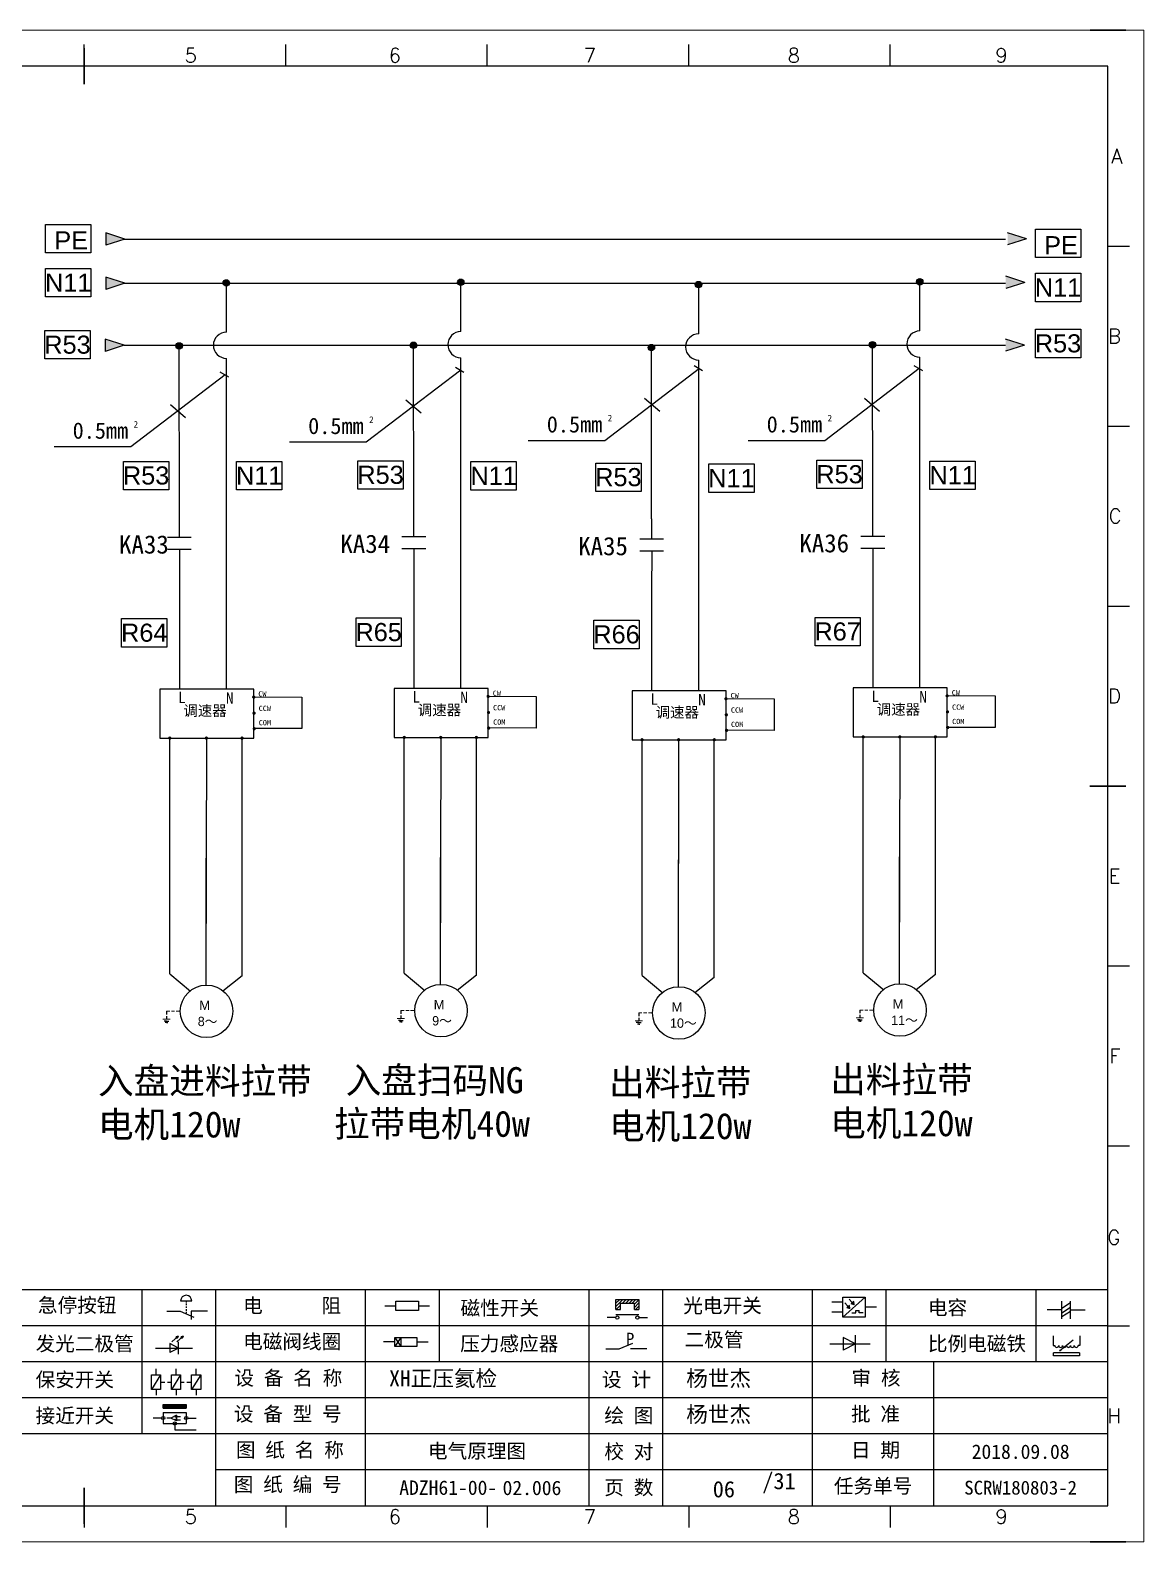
# Model space of a CAD drawing. Header units: millimetres. Extents: x 15130 to 37766, y 5931 to 11073.
# Drawn here: x 23111.1 to 23281.7, y 10083.5 to 10315 of the extents above; entities that cross this region are included whole.
import ezdxf
from ezdxf.enums import TextEntityAlignment as Align

# ---------------------------------------------------------------- set-up
doc = ezdxf.new("R2010")
doc.units = ezdxf.units.MM
doc.linetypes.add('DASHED', pattern=[0.75, 0.5, -0.25])
doc.layers.add('1', color=3, linetype='Continuous', lineweight=20)
doc.layers.add('元件', color=4, linetype='Continuous', lineweight=25)
doc.layers.add('AE_BOR', color=1, linetype='Continuous')
doc.layers.add('MISC', color=2, linetype='Continuous')
doc.styles.get("Standard").update_dxf_attribs({"font": ''})
doc.styles.add('WD', font='romans.shx', dxfattribs={"bigfont": 'gbcbig.shx'})
doc.styles.add('样式 0', font='')
doc.styles.add('样式 8', font='arial.ttf')
doc.styles.add('汉字', font='')
doc.styles.get('Standard').set_extended_font_data('SimSun')
doc.styles.get('样式 0').set_extended_font_data('KaiTi_GB2312')
doc.styles.get('汉字').set_extended_font_data('新宋体')

# ---------------------------------------------------------------- blocks, each defined once
blk = doc.blocks.new('磁性开关')
at = {"linetype": 'ByBlock'}
h = blk.add_hatch(dxfattribs=at)
h.set_pattern_fill('ANSI31', color=256, scale=0.1, style=0)
h.paths.add_polyline_path([(-1910.88, -776.69), (-1910.88, -775.29), (-1907.69, -775.29), (-1907.69, -776.69), (-1908.31, -776.69), (-1908.31, -775.79), (-1910.25, -775.79), (-1910.25, -776.69)])
for p, q in [((-1910.88, -776.69), (-1910.88, -775.29)), ((-1910.88, -775.29), (-1907.69, -775.29)), ((-1910.88, -776.69), (-1910.25, -776.69)), ((-1910.25, -776.69), (-1910.25, -775.79)), ((-1910.25, -775.79), (-1908.31, -775.79)), ((-1908.31, -776.69), (-1908.31, -775.79)), ((-1908.31, -776.69), (-1907.69, -776.69)), ((-1907.69, -775.29), (-1907.69, -776.69)), ((-1910.91, -777.81), (-1912.09, -777.81)), ((-1910.88, -777.39), (-1907.69, -777.39)), ((-1907.66, -777.81), (-1906.48, -777.81))]:
    blk.add_line(p, q, dxfattribs=at)
for centre in [(-1910.68, -777.81), (-1907.88, -777.81)]:
    blk.add_circle(centre, 0.225, dxfattribs=at)
blk = doc.blocks.new('光电开关')
at = {"linetype": 'ByBlock'}
h = blk.add_hatch(dxfattribs=at)
h.set_pattern_fill('ANSI31', color=256, scale=0.01, style=0)
h.set_pattern_definition([(45, (0.172267, 0), (-0.0224506403, 0.0224506403), [])])
h.paths.add_polyline_path([(-1882.44, -776.34), (-1882.5, -775.91), (-1882.68, -776.07)])
h.paths.add_polyline_path([(-1882.86, -776.23), (-1882.44, -776.34), (-1882.68, -776.07)])
h.paths.add_polyline_path([(-1883.05, -776.88), (-1883.11, -776.45), (-1883.29, -776.61)])
h.paths.add_polyline_path([(-1883.47, -776.77), (-1883.05, -776.88), (-1883.29, -776.61)])
for p, q in [((-1884.01, -775.96), (-1885.56, -775.96)), ((-1880.91, -775.3), (-1884.01, -778.05)), ((-1883.75, -776.09), (-1883.05, -776.88)), ((-1883.11, -776.45), (-1883.47, -776.77)), ((-1883.05, -776.88), (-1883.47, -776.77)), ((-1883.14, -775.55), (-1882.44, -776.34)), ((-1883.05, -776.88), (-1883.11, -776.45)), ((-1882.5, -775.91), (-1882.86, -776.23)), ((-1882.44, -776.34), (-1882.86, -776.23)), ((-1882.44, -776.34), (-1882.5, -775.91)), ((-1879.37, -776.67), (-1880.91, -776.67)), ((-1884.01, -777.39), (-1885.56, -777.39)), ((-1882.78, -777.47), (-1882.23, -777.47)), ((-1882.23, -777.47), (-1882.23, -777.14)), ((-1882.23, -777.14), (-1881.78, -777.14)), ((-1881.78, -777.47), (-1881.78, -777.14)), ((-1881.23, -777.47), (-1881.78, -777.47))]:
    blk.add_line(p, q, dxfattribs=at)
blk.add_lwpolyline([(-1884.01, -775.3), (-1880.91, -775.3), (-1880.91, -778.05), (-1884.01, -778.05)], close=True, dxfattribs=at)
blk = doc.blocks.new('电磁阀线圈')
at = {"linetype": 'ByBlock'}
for p, q in [((-1854.61, -796.54), (-1856.17, -796.54)), ((-1854.61, -795.92), (-1853.75, -797.16)), ((-1853.75, -795.92), (-1854.61, -797.16)), ((-1853.75, -795.92), (-1853.75, -797.16)), ((-1851.53, -796.54), (-1849.97, -796.54))]:
    blk.add_line(p, q, dxfattribs=at)
blk.add_lwpolyline([(-1854.61, -795.92), (-1851.53, -795.92), (-1851.53, -797.16), (-1854.61, -797.16)], close=True, dxfattribs=at)
blk = doc.blocks.new('压力感应器')
at = {"linetype": 'ByBlock'}
for p, q in [((-1815.59, -777.73), (-1813.71, -776.93)), ((-1817.44, -777.73), (-1815.59, -777.73)), ((-1811.78, -777.73), (-1814.05, -777.73))]:
    blk.add_line(p, q, dxfattribs=at)
at = {"linetype": 'ByBlock', "insert": (-1814.65, -775.48), "char_height": 1.68, "width": 1.2242, "attachment_point": 1}
blk.add_mtext('{\\fNSimSun|b0|i0|c134|p49;P}', dxfattribs=at)
blk = doc.blocks.new('二极管')
at = {"linetype": 'ByBlock'}
for p, q in [((-1787.52, -776.77), (-1781.92, -776.77)), ((-1783.97, -776.77), (-1785.69, -775.9)), ((-1785.69, -775.9), (-1785.69, -777.65)), ((-1783.97, -776.77), (-1785.69, -777.65)), ((-1783.97, -777.99), (-1783.97, -775.56))]:
    blk.add_line(p, q, dxfattribs=at)
blk = doc.blocks.new('电容')
at = {"linetype": 'ByBlock'}
for p, q in [((-1756.08, -782.99), (-1756.08, -780.56)), ((-1754.86, -780.79), (-1756.08, -781.55)), ((-1754.86, -782.99), (-1754.86, -780.56)), ((-1756.08, -781.77), (-1758.13, -781.77)), ((-1754.86, -781.44), (-1756.08, -782.2)), ((-1754.86, -781.99), (-1756.08, -782.75)), ((-1754.86, -781.77), (-1752.81, -781.77))]:
    blk.add_line(p, q, dxfattribs=at)
blk = doc.blocks.new('发光二极管')
at = {"linetype": 'ByBlock'}
for p, q in [((-1755.78, -785.92), (-1754.89, -785.14)), ((-1754.89, -785.14), (-1755.2, -785.22)), ((-1755.2, -785.22), (-1755.01, -785.43)), ((-1755.08, -785.92), (-1754.18, -785.14)), ((-1754.89, -785.14), (-1755.01, -785.43)), ((-1754.18, -785.14), (-1754.49, -785.22)), ((-1754.49, -785.22), (-1754.31, -785.43)), ((-1754.18, -785.14), (-1754.31, -785.43)), ((-1758.01, -786.77), (-1752.89, -786.77)), ((-1754.84, -786.77), (-1756.04, -786.16)), ((-1756.04, -786.16), (-1756.04, -787.39)), ((-1754.84, -786.77), (-1756.04, -787.39)), ((-1754.84, -787.63), (-1754.84, -785.92))]:
    blk.add_line(p, q, dxfattribs=at)
blk = doc.blocks.new('比例电磁阀')
at = {"linetype": 'ByBlock'}
for p, q in [((-1757.26, -775.38), (-1757.26, -776.71)), ((-1757.26, -776.71), (-1757.05, -776.71)), ((-1754.5, -775.98), (-1756.35, -777.44)), ((-1753.58, -776.71), (-1753.8, -776.71)), ((-1753.58, -775.38), (-1753.58, -776.71)), ((-1753.6, -777.73), (-1757.25, -777.73)), ((-1757.25, -778.13), (-1757.25, -777.73)), ((-1753.6, -778.13), (-1757.25, -778.13)), ((-1756.35, -777.44), (-1756.25, -777.25)), ((-1756.35, -777.44), (-1756.15, -777.38)), ((-1756.15, -777.38), (-1756.25, -777.25)), ((-1753.6, -777.73), (-1753.6, -778.13))]:
    blk.add_line(p, q, dxfattribs=at)
for centre in [(-1756.78, -776.71), (-1756.24, -776.71), (-1755.7, -776.71), (-1755.15, -776.71), (-1754.61, -776.71), (-1754.07, -776.71)]:
    blk.add_arc(centre, 0.271, 180, 0, dxfattribs=at)
blk = doc.blocks.new('保安开关')
at = {"linetype": 'ByBlock'}
for p, q in [((-1757.33, -790.79), (-1758.6, -792.81)), ((-1757.96, -790.79), (-1757.96, -789.97)), ((-1754.54, -790.79), (-1755.81, -792.81)), ((-1755.17, -790.79), (-1755.17, -789.97)), ((-1751.75, -790.79), (-1753.02, -792.81)), ((-1752.39, -790.79), (-1752.39, -789.97)), ((-1757.96, -792.81), (-1757.96, -793.62)), ((-1757.33, -791.8), (-1756.72, -791.8)), ((-1756.35, -791.8), (-1755.89, -791.8)), ((-1755.17, -792.81), (-1755.17, -793.62)), ((-1754.52, -791.8), (-1754.06, -791.8)), ((-1753.69, -791.8), (-1753.08, -791.8)), ((-1752.39, -792.81), (-1752.39, -793.62))]:
    blk.add_line(p, q, dxfattribs=at)
for points in [[(-1758.6, -790.79), (-1757.33, -790.79), (-1757.33, -792.81), (-1758.6, -792.81)], [(-1755.81, -790.79), (-1754.54, -790.79), (-1754.54, -792.81), (-1755.81, -792.81)], [(-1753.02, -790.79), (-1751.75, -790.79), (-1751.75, -792.81), (-1753.02, -792.81)]]:
    blk.add_lwpolyline(points, close=True, dxfattribs=at)
blk = doc.blocks.new('接近开关')
at = {"linetype": 'ByBlock'}
h = blk.add_hatch(dxfattribs=at)
h.set_pattern_fill('ANSI31', color=256, scale=0.01, style=0)
h.set_pattern_definition([(45, (-89.131516, -30.795668), (-0.0224506403, 0.0224506403), [])])
h.paths.add_polyline_path([(-1516.96, -1123.35), (-1516.96, -1122.85), (-1513.76, -1122.85), (-1513.76, -1123.35)])
for p, q in [((-1516.96, -1123.35), (-1516.96, -1122.85)), ((-1516.96, -1122.85), (-1513.76, -1122.85)), ((-1516.96, -1123.35), (-1513.76, -1123.35)), ((-1513.76, -1122.85), (-1513.76, -1123.35)), ((-1517.18, -1124.71), (-1518.36, -1124.71)), ((-1516.96, -1123.95), (-1513.76, -1123.95)), ((-1516.96, -1123.95), (-1516.96, -1125.47)), ((-1516.96, -1125.47), (-1513.76, -1125.47)), ((-1515.91, -1124.71), (-1516.45, -1124.71)), ((-1515.11, -1124.31), (-1515.91, -1124.71)), ((-1515.11, -1125.11), (-1515.91, -1124.71)), ((-1515.33, -1124.53), (-1515.17, -1124.53)), ((-1515.33, -1124.88), (-1515.17, -1124.88)), ((-1515.25, -1124.45), (-1515.25, -1124.61)), ((-1515.11, -1124.31), (-1515.11, -1125.11)), ((-1515.11, -1124.48), (-1514.58, -1124.48)), ((-1515.11, -1124.94), (-1514.58, -1124.94)), ((-1513.76, -1123.95), (-1513.76, -1125.47)), ((-1513.54, -1124.71), (-1512.36, -1124.71)), ((-1515.36, -1125.69), (-1515.36, -1126.36)), ((-1515.36, -1126.36), (-1512.36, -1126.36))]:
    blk.add_line(p, q, dxfattribs=at)
for centre in [(-1516.96, -1124.71), (-1515.36, -1125.47), (-1513.76, -1124.71)]:
    blk.add_circle(centre, 0.225, dxfattribs=at)
blk = doc.blocks.new('电阻')
at = {"linetype": 'ByBlock'}
for p, q in [((-3.09, 0), (-1.57, 0)), ((1.57, 0), (3.09, 0))]:
    blk.add_line(p, q, dxfattribs=at)
blk.add_lwpolyline([(-1.57, 0.63), (1.57, 0.63), (1.57, -0.63), (-1.57, -0.63)], close=True, dxfattribs=at)
blk = doc.blocks.new('急停按钮')
at = {"linetype": 'ByBlock'}
for p, q in [((-1.86, 0), (0, 0)), ((0, 0), (1.88, -0.81)), ((0.06, 1.45), (1.61, 1.45)), ((0.83, 1.45), (0.83, 1.24)), ((0.83, 1.07), (0.83, 0.85)), ((0.83, 0.68), (0.83, 0.47)), ((0.83, 0.29), (0.83, 0.08)), ((3.81, 0), (1.54, 0)), ((1.54, 0), (1.54, -1.15)), ((0.83, -0.09), (0.83, -0.24))]:
    blk.add_line(p, q, dxfattribs=at)
blk.add_arc((0.83, 1.45), 0.774, 0, 180)
blk = doc.blocks.new('电控横A4')
for p, q in [((292, -5), (5, -5)), ((292, -205), (292, -5)), ((10.03, -205), (289.53, -205)), ((130.8, -205), (190.75, -205)), ((190.75, -205), (259.54, -205))]:
    blk.add_line(p, q)
at = {"linetype": 'ByBlock'}
for p, q in [((292, -175), (5, -175)), ((292, -180), (5, -180)), ((292, -185), (5, -185)), ((292, -190), (5, -190)), ((292, -195), (5, -195)), ((292, -200), (168.03, -200))]:
    blk.add_line(p, q, dxfattribs=at)
at = {"color": 0, "lineweight": -2}
for p, q in [((157.79, -175), (157.79, -195)), ((168.03, -175), (168.03, -204.92)), ((188.84, -175), (188.84, -185)), ((199.08, -175), (199.08, -185)), ((219.89, -175), (219.89, -185)), ((230.12, -175), (230.12, -185)), ((250.93, -175), (250.93, -185)), ((261.17, -175), (261.17, -185)), ((281.98, -175), (281.98, -185)), ((188.84, -185), (188.84, -204.92)), ((219.89, -185), (219.89, -205)), ((230.12, -185), (230.12, -205)), ((250.93, -185), (250.93, -205)), ((267.79, -185), (267.79, -205))]:
    blk.add_line(p, q, dxfattribs=at)
at = {"color": 0, "ltscale": 2}
for p, q in [((292, -205), (292, -183.55)), ((259.54, -205), (289.53, -205)), ((259.54, -205), (292, -205))]:
    blk.add_line(p, q, dxfattribs=at)
at = {"layer": 'AE_BOR', "color": 1, "lineweight": 15}
for p, q in [((0, 0), (297, 0)), ((297, 0), (297, -210)), ((297, -210), (0, -210))]:
    blk.add_line(p, q, dxfattribs=at)
at = {"layer": 'AE_BOR'}
for p, q in [((149.78, -5), (149.78, -2)), ((177.78, -5), (177.78, -2)), ((205.78, -5), (205.78, -2)), ((233.78, -5), (233.78, -2)), ((261.78, -5), (261.78, -2)), ((292, -30), (295, -30)), ((292, -55), (295, -55)), ((292, -80), (295, -80)), ((292, -130), (295, -130)), ((292, -155), (295, -155)), ((292, -180), (295, -180)), ((149.78, -205), (149.78, -208)), ((177.78, -205), (177.78, -208)), ((205.78, -205), (205.78, -208)), ((233.78, -205), (233.78, -208)), ((261.78, -205), (261.78, -208))]:
    blk.add_line(p, q, dxfattribs=at)
at = {"layer": 'AE_BOR', "lineweight": 30}
for p, q in [((294.53, 0), (289.53, 0)), ((294.53, -210), (289.53, -210))]:
    blk.add_line(p, q, dxfattribs=at)
at = {"layer": 'AE_BOR', "color": 2, "lineweight": 30}
for p, q in [((149.78, -7.5), (149.78, -2.5)), ((289.5, -105), (294.5, -105)), ((149.78, -202.5), (149.78, -207.5)), ((149.78, -205), (149.78, -207.5))]:
    blk.add_line(p, q, dxfattribs=at)
for name, p in [('急停按钮', (163.12, -177.98)), ('电阻', (194.66, -177.22))]:
    blk.add_blockref(name, p)
at = {"linetype": 'ByBlock'}
for name, p in [('磁性开关', (2134.53, 598.96)), ('光电开关', (2139.22, 599.27)), ('电容', (2041.69, 603.98)), ('发光二极管', (1917.72, 603.69)), ('电磁阀线圈', (2047.53, 614.3)), ('压力感应器', (2039.72, 594.52)), ('二极管', (2040.91, 594.27)), ('比例电磁阀', (2041.69, 593.98)), ('保安开关', (1917.72, 603.98)), ('接近开关', (1677.72, 931.9))]:
    blk.add_blockref(name, p, dxfattribs=at)
at = {"char_height": 2, "attachment_point": 1, "style": '汉字'}
for s, insert in [('{\\fKaiTi_GB2312|b0|i0|c134|p49;急停按钮}', (143.35, -176.12)), ('{\\fKaiTi_GB2312|b0|i0|c134|p49;电      阻}', (171.86, -176.19)), ('{\\fKaiTi_GB2312|b0|i0|c134|p49;磁性开关}', (202.07, -176.53)), ('{\\fKaiTi_GB2312|b0|i0|c134|p49;光电开关}', (233.02, -176.19)), ('{\\fKaiTi_GB2312|b0|i0|c134|p49;电容}', (267, -176.48)), ('{\\fKaiTi_GB2312|b0|i0|c134|p49;发光二极管}', (143.02, -181.48)), ('{\\fKaiTi_GB2312|b0|i0|c134|p49;电磁阀线圈}', (171.86, -181.19)), ('{\\fKaiTi_GB2312|b0|i0|c134|p49;压力感应器}', (202.02, -181.47)), ('{\\fKaiTi_GB2312|b0|i0|c134|p49;二极管}', (233.2, -180.91)), ('{\\fKaiTi_GB2312|b0|i0|c134|p49;比例电磁铁}', (267, -181.48)), ('{\\fKaiTi_GB2312|b0|i0|c134|p49;保安开关}', (143.02, -186.48)), ('{\\fKaiTi_GB2312|b0|i0|c134|p0;设 备 名 称}', (170.65, -186.24)), ('{\\fKaiTi_GB2312|b0|i0|c134|p0;设 计}', (221.72, -186.46)), ('{\\fKaiTi_GB2312|b0|i0|c134|p0;审 核}', (256.39, -186.25)), ('{\\fKaiTi_GB2312|b0|i0|c134|p0;设 备 型 号}', (170.58, -191.24)), ('{\\fKaiTi_GB2312|b0|i0|c134|p0;批 准}', (256.32, -191.25)), ('{\\fKaiTi_GB2312|b0|i0|c134|p49;接近开关}', (143.02, -191.48)), ('{\\fKaiTi_GB2312|b0|i0|c134|p0;绘 图}', (222.05, -191.46)), ('{\\fKaiTi_GB2312|b0|i0|c134|p0;图 纸 名 称}', (170.86, -196.24)), ('{\\fKaiTi_GB2312|b0|i0|c134|p0;校 对}', (222.05, -196.46)), ('{\\fKaiTi_GB2312|b0|i0|c134|p0;日 期}', (256.32, -196.25)), ('{\\fKaiTi_GB2312|b0|i0|c134|p0;图 纸 编 号}', (170.57, -201.03)), ('{\\fKaiTi_GB2312|b0|i0|c134|p0;页 数}', (222.05, -201.46)), ('{\\fKaiTi_GB2312|b0|i0|c134|p0;任务单号}', (253.94, -201.25))]:
    blk.add_mtext(s, dxfattribs=dict(at, insert=insert))
for s, insert, char_height, width, attachment_point in [('{\\fKaiTi_GB2312|b0|i0|c134|p49;XH正压氦检}', (192.15, -186.2), 2.2, 26.5767, 1), ('{\\fKaiTi_GB2312|b0|i0|c134|p49;杨世杰}', (233.43, -186.2), 2.2, 15.3175, 1), ('{\\fKaiTi_GB2312|b0|i0|c134|p49;杨世杰}', (233.43, -191.2), 2.2, 15.3175, 1), ('{\\fKaiTi_GB2312|b0|i0|c134|p49;2018.09.08}', (279.89, -197.5), 2, 24.2172, 5), ('{\\fKaiTi_GB2312|b0|i0|c134|p49;SCRW180803-2}', (279.89, -202.5), 1.92, 24.2172, 5)]:
    blk.add_mtext(s, dxfattribs=dict(insert=insert, char_height=char_height, width=width, attachment_point=attachment_point))
at = {"color": 0, "lineweight": -2, "insert": (200.36, -202.5), "char_height": 2, "width": 31.0482, "attachment_point": 5}
blk.add_mtext('{\\C256;ADZH61-00-}', dxfattribs=at)
at = {"color": 0, "linetype": 'ByBlock', "lineweight": -2, "insert": (242.64, -201.84), "char_height": 4.2689, "width": 20.8102, "attachment_point": 5}
blk.add_mtext('  {\\H0.53119x; /31}', dxfattribs=at)
at = {"layer": 'AE_BOR', "style": 'WD'}
for s, p in [('5', (164.59, -4.5)), ('6', (192.94, -4.5)), ('7', (220.04, -4.5)), ('8', (248.37, -4.5)), ('9', (277.23, -4.5)), ('5', (164.59, -207.5)), ('6', (192.94, -207.5)), ('7', (220.04, -207.5)), ('8', (248.37, -207.5)), ('9', (277.23, -207.5))]:
    blk.add_text(s, height=2, dxfattribs=at).set_placement(p, align=Align.CENTER)
for s, p in [('A', (294.03, -17.5)), ('B', (293.84, -42.5)), ('C', (293.93, -67.5)), ('D', (293.84, -92.5)), ('E', (293.74, -117.5)), ('F', (293.74, -142.5)), ('F', (293.74, -142.5)), ('G', (293.74, -167.72)), ('H', (293.84, -192.5))]:
    blk.add_text(s, height=2, dxfattribs=at).set_placement(p, align=Align.MIDDLE_RIGHT)
blk = doc.blocks.new('常开触点')
at = {"linetype": 'ByBlock'}
for p, q in [((-1853.82, -782.99), (-1853.82, -780.56)), ((-1852.6, -782.99), (-1852.6, -780.56)), ((-1853.82, -781.77), (-1855.88, -781.77)), ((-1852.6, -781.77), (-1850.55, -781.77))]:
    blk.add_line(p, q, dxfattribs=at)

msp = doc.modelspace()

# ---------------------------------------------------------------- hatches: boundary and pattern name
for points in [[(23122.726, 10275.313), (23122.726, 10277.183), (23125.644, 10276.248)], [(23141.675, 10276.288, 1), (23140.675, 10276.288, 1)], [(23177.582, 10276.388, 1), (23176.582, 10276.388, 1)], [(23214.015, 10276.033, 1), (23213.015, 10276.033, 1)], [(23247.891, 10276.48, 1), (23246.891, 10276.48, 1)], [(23260.566, 10277.309), (23263.484, 10276.374), (23260.566, 10275.439)], [(23122.609, 10265.808), (23122.609, 10267.679), (23125.528, 10266.743)], [(23134.444, 10266.644, 1), (23133.444, 10266.644, 1)], [(23170.351, 10266.743, 1), (23169.351, 10266.743, 1)], [(23206.784, 10266.388, 1), (23205.784, 10266.388, 1)], [(23240.661, 10266.835, 1), (23239.661, 10266.835, 1)], [(23260.541, 10267.696), (23263.459, 10266.761), (23260.541, 10265.826)]]:
    msp.add_hatch(color=256).paths.add_polyline_path(points)
at = {"layer": 'MISC'}
for color, points in [(256, [(23122.726, 10283.948), (23125.644, 10283.013), (23122.726, 10282.077)]), (2, [(23260.846, 10283.977), (23263.764, 10283.042), (23260.846, 10282.107)])]:
    msp.add_hatch(color=color, dxfattribs=at).paths.add_polyline_path(points)

# ---------------------------------------------------------------- linework, layer by layer
for p, q in [((23125.556, 10283.006), (23260.556, 10283.006)), ((23122.726, 10277.183), (23122.726, 10275.313)), ((23125.644, 10276.248), (23122.726, 10277.183)), ((23125.644, 10276.248), (23122.726, 10275.313)), ((23125.556, 10276.241), (23260.556, 10276.241)), ((23141.194, 10268.743), (23141.194, 10276.241)), ((23177.101, 10268.843), (23177.101, 10276.341)), ((23213.534, 10268.488), (23213.534, 10275.986)), ((23247.411, 10268.935), (23247.411, 10276.433)), ((23263.484, 10276.374), (23260.566, 10277.309)), ((23263.484, 10276.374), (23260.566, 10275.439)), ((23125.528, 10266.743), (23122.609, 10267.679)), ((23122.609, 10267.679), (23122.609, 10265.808)), ((23125.528, 10266.743), (23122.609, 10265.808)), ((23125.528, 10266.743), (23260.528, 10266.743)), ((23133.988, 10240.416), (23133.944, 10266.644)), ((23169.895, 10240.516), (23169.851, 10266.743)), ((23206.328, 10240.161), (23206.284, 10266.388)), ((23240.205, 10240.607), (23240.161, 10266.835)), ((23263.459, 10266.761), (23260.541, 10267.696)), ((23263.459, 10266.761), (23260.541, 10265.826)), ((23141.194, 10214.088), (23141.194, 10264.743)), ((23177.101, 10214.188), (23177.101, 10264.843)), ((23212.824, 10263.624), (23214.131, 10262.889)), ((23213.534, 10213.833), (23213.534, 10264.488)), ((23246.509, 10263.624), (23247.816, 10262.889)), ((23247.411, 10214.28), (23247.411, 10264.935)), ((23141.014, 10262.22), (23126.547, 10251.17)), ((23140.198, 10262.669), (23141.505, 10261.934)), ((23177.088, 10262.936), (23162.622, 10251.887)), ((23176.272, 10263.386), (23177.579, 10262.65)), ((23213.64, 10263.175), (23199.174, 10252.126)), ((23247.325, 10263.175), (23232.859, 10252.126)), ((23132.617, 10257.696), (23134.945, 10255.694)), ((23168.691, 10258.412), (23171.019, 10256.411)), ((23205.243, 10258.651), (23207.571, 10256.65)), ((23238.928, 10258.651), (23241.256, 10256.65)), ((23199.174, 10252.126), (23187.418, 10252.126)), ((23232.859, 10252.126), (23221.103, 10252.126)), ((23126.547, 10251.17), (23114.792, 10251.17)), ((23162.622, 10251.887), (23150.866, 10251.887)), ((23133.988, 10232.423), (23133.988, 10214.088)), ((23169.895, 10232.523), (23169.895, 10214.188)), ((23206.328, 10232.168), (23206.328, 10213.833)), ((23240.205, 10232.614), (23240.205, 10214.28)), ((23132.522, 10170.45), (23132.522, 10206.574)), ((23143.581, 10170.186), (23143.581, 10206.574)), ((23168.429, 10170.55), (23168.429, 10206.674)), ((23179.488, 10170.286), (23179.488, 10206.674)), ((23204.862, 10170.195), (23204.862, 10206.319)), ((23215.922, 10169.931), (23215.922, 10206.319)), ((23238.739, 10170.641), (23238.739, 10206.765)), ((23249.798, 10170.377), (23249.798, 10206.765)), ((23138.052, 10188.191), (23138.052, 10176.991)), ((23173.959, 10188.291), (23173.959, 10177.091)), ((23210.392, 10187.936), (23210.392, 10176.736)), ((23244.268, 10188.382), (23244.268, 10177.182)), ((23132.004, 10163.243), (23131.631, 10163.243)), ((23132.004, 10163.013), (23131.814, 10163.013)), ((23132.004, 10163.243), (23132.377, 10163.243)), ((23132.004, 10163.013), (23132.195, 10163.013)), ((23167.911, 10163.343), (23167.538, 10163.343)), ((23167.911, 10163.113), (23167.721, 10163.113)), ((23167.911, 10163.343), (23168.284, 10163.343)), ((23167.911, 10163.113), (23168.102, 10163.113)), ((23204.345, 10162.988), (23203.972, 10162.988)), ((23204.345, 10162.758), (23204.155, 10162.758)), ((23204.345, 10162.988), (23204.718, 10162.988)), ((23204.345, 10162.758), (23204.535, 10162.758)), ((23238.221, 10163.434), (23237.848, 10163.434)), ((23238.221, 10163.204), (23238.031, 10163.204)), ((23238.221, 10163.434), (23238.594, 10163.434)), ((23238.221, 10163.204), (23238.411, 10163.204))]:
    msp.add_line(p, q)
at = {"color": 0, "ltscale": 2}
for p, q in [((23138.126, 10206.449), (23138.052, 10168.752)), ((23174.033, 10206.549), (23173.959, 10168.851)), ((23210.466, 10206.194), (23210.392, 10168.497)), ((23244.343, 10206.64), (23244.268, 10168.943))]:
    msp.add_line(p, q, dxfattribs=at)
at = {"ltscale": 2}
for p, q in [((23132.522, 10170.45), (23135.683, 10167.824)), ((23143.581, 10170.186), (23140.626, 10167.821)), ((23141.368, 10168.753), (23141.368, 10168.753)), ((23168.429, 10170.55), (23171.59, 10167.924)), ((23179.488, 10170.286), (23176.533, 10167.921)), ((23177.275, 10168.853), (23177.275, 10168.853)), ((23204.862, 10170.195), (23208.024, 10167.569)), ((23215.922, 10169.931), (23212.967, 10167.566)), ((23238.739, 10170.641), (23241.9, 10168.015)), ((23249.798, 10170.377), (23246.843, 10168.013)), ((23247.585, 10168.944), (23247.585, 10168.944)), ((23213.709, 10168.498), (23213.709, 10168.498))]:
    msp.add_line(p, q, dxfattribs=at)
at = {"linetype": 'DASHED'}
for p, q in [((23132.004, 10164.73), (23132.004, 10163.532)), ((23167.911, 10164.83), (23167.911, 10163.632)), ((23204.345, 10164.475), (23204.345, 10163.277)), ((23238.221, 10164.921), (23238.221, 10163.723))]:
    msp.add_line(p, q, dxfattribs=at)
at = {"linetype": 'DASHED', "lineweight": 0}
for p, q in [((23132.004, 10164.73), (23134.132, 10164.73)), ((23167.911, 10164.83), (23170.039, 10164.83)), ((23204.345, 10164.475), (23206.472, 10164.475)), ((23238.221, 10164.921), (23240.349, 10164.921))]:
    msp.add_line(p, q, dxfattribs=at)
at = {"lineweight": 0}
for p, q in [((23132.004, 10163.532), (23131.444, 10163.532)), ((23132.013, 10163.527), (23132.573, 10163.527)), ((23167.911, 10163.632), (23167.351, 10163.632)), ((23167.92, 10163.627), (23168.48, 10163.627)), ((23204.345, 10163.277), (23203.785, 10163.277)), ((23204.353, 10163.272), (23204.913, 10163.272)), ((23238.221, 10163.723), (23237.661, 10163.723)), ((23238.23, 10163.718), (23238.79, 10163.718))]:
    msp.add_line(p, q, dxfattribs=at)
at = {"color": 1, "lineweight": -3}
for points in [[(23113.49, 10285.269), (23120.431, 10285.269), (23120.431, 10280.917), (23113.49, 10280.917)], [(23265.11, 10284.53), (23272.051, 10284.53), (23272.051, 10280.177), (23265.11, 10280.177)], [(23113.49, 10278.505), (23120.431, 10278.505), (23120.431, 10274.152), (23113.49, 10274.152)], [(23265.11, 10277.765), (23272.051, 10277.765), (23272.051, 10273.412), (23265.11, 10273.412)], [(23113.373, 10269), (23120.314, 10269), (23120.314, 10264.647), (23113.373, 10264.647)], [(23265.11, 10269.199), (23272.051, 10269.199), (23272.051, 10264.847), (23265.11, 10264.847)], [(23125.423, 10248.961), (23132.363, 10248.961), (23132.363, 10244.609), (23125.423, 10244.609)], [(23142.746, 10248.961), (23149.687, 10248.961), (23149.687, 10244.609), (23142.746, 10244.609)], [(23161.33, 10249.061), (23168.27, 10249.061), (23168.27, 10244.708), (23161.33, 10244.708)], [(23178.653, 10248.927), (23185.594, 10248.927), (23185.594, 10244.574), (23178.653, 10244.574)], [(23197.763, 10248.706), (23204.704, 10248.706), (23204.704, 10244.354), (23197.763, 10244.354)], [(23215.087, 10248.572), (23222.028, 10248.572), (23222.028, 10244.219), (23215.087, 10244.219)], [(23231.639, 10249.152), (23238.58, 10249.152), (23238.58, 10244.8), (23231.639, 10244.8)], [(23248.963, 10249.018), (23255.904, 10249.018), (23255.904, 10244.665), (23248.963, 10244.665)], [(23125.137, 10224.879), (23132.078, 10224.879), (23132.078, 10220.527), (23125.137, 10220.527)], [(23161.044, 10224.979), (23167.985, 10224.979), (23167.985, 10220.626), (23161.044, 10220.626)], [(23197.478, 10224.624), (23204.419, 10224.624), (23204.419, 10220.272), (23197.478, 10220.272)], [(23231.354, 10225.07), (23238.295, 10225.07), (23238.295, 10220.718), (23231.354, 10220.718)]]:
    msp.add_lwpolyline(points, close=True, dxfattribs=at)
at = {"color": 0, "lineweight": -2}
for points in [[(23130.988, 10214.088), (23130.988, 10206.574), (23145.4, 10206.574), (23145.4, 10214.088)], [(23166.895, 10214.188), (23166.895, 10206.674), (23181.307, 10206.674), (23181.307, 10214.188)], [(23203.328, 10213.833), (23203.328, 10206.319), (23217.741, 10206.319), (23217.741, 10213.833)], [(23237.205, 10214.28), (23237.205, 10206.765), (23251.617, 10206.765), (23251.617, 10214.28)]]:
    msp.add_lwpolyline(points, close=True, dxfattribs=at)
at = {"color": 7, "lineweight": -2, "const_width": 0.25}
for points in [[(23145.25, 10212.857, 1), (23145.5, 10212.857, 1)], [(23181.157, 10212.957, 1), (23181.407, 10212.957, 1)], [(23217.59, 10212.602, 1), (23217.84, 10212.602, 1)], [(23251.467, 10213.048, 1), (23251.717, 10213.048, 1)], [(23145.303, 10210.4, 1), (23145.553, 10210.4, 1)], [(23181.21, 10210.5, 1), (23181.46, 10210.5, 1)], [(23217.643, 10210.145, 1), (23217.893, 10210.145, 1)], [(23251.52, 10210.591, 1), (23251.77, 10210.591, 1)], [(23145.332, 10208.014, 1), (23145.582, 10208.014, 1)], [(23181.239, 10208.113, 1), (23181.489, 10208.113, 1)], [(23217.673, 10207.759, 1), (23217.923, 10207.759, 1)], [(23251.549, 10208.205, 1), (23251.799, 10208.205, 1)], [(23132.397, 10206.574, 1), (23132.647, 10206.574, 1)], [(23138.001, 10206.574, 1), (23138.251, 10206.574, 1)], [(23143.456, 10206.574, 1), (23143.706, 10206.574, 1)], [(23168.304, 10206.674, 1), (23168.554, 10206.674, 1)], [(23173.908, 10206.674, 1), (23174.158, 10206.674, 1)], [(23179.363, 10206.674, 1), (23179.613, 10206.674, 1)], [(23204.737, 10206.319, 1), (23204.987, 10206.319, 1)], [(23210.341, 10206.319, 1), (23210.591, 10206.319, 1)], [(23215.797, 10206.319, 1), (23216.047, 10206.319, 1)], [(23238.614, 10206.765, 1), (23238.864, 10206.765, 1)], [(23244.218, 10206.765, 1), (23244.468, 10206.765, 1)], [(23249.673, 10206.765, 1), (23249.923, 10206.765, 1)]]:
    msp.add_lwpolyline(points, format="xyb", close=True, dxfattribs=at)
at = {"color": 7, "lineweight": -2}
for points in [[(23152.754, 10212.865), (23152.754, 10208.021), (23145.525, 10208.023)], [(23188.661, 10212.965), (23188.661, 10208.12), (23181.432, 10208.123)], [(23225.094, 10212.61), (23225.094, 10207.765), (23217.866, 10207.768)], [(23258.971, 10213.057), (23258.971, 10208.212), (23251.742, 10208.215)]]:
    msp.add_lwpolyline(points, dxfattribs=at)
for centre, radius in [((23141.175, 10276.288), 0.5), ((23177.082, 10276.388), 0.5), ((23213.515, 10276.033), 0.5), ((23247.391, 10276.48), 0.5), ((23133.944, 10266.644), 0.5), ((23169.851, 10266.743), 0.5), ((23206.284, 10266.388), 0.5), ((23240.161, 10266.835), 0.5), ((23138.155, 10164.73), 4.023), ((23174.062, 10164.83), 4.023), ((23244.371, 10164.921), 4.023), ((23210.495, 10164.475), 4.023)]:
    msp.add_circle(centre, radius)
for centre in [(23141.194, 10266.743), (23177.101, 10266.843), (23213.534, 10266.488), (23247.411, 10266.935)]:
    msp.add_arc(centre, 2, 90, 270)
at = {"layer": '1', "color": 7, "linetype": 'Continuous', "lineweight": 13}
for p, q in [((23145.25, 10212.857), (23152.754, 10212.865)), ((23181.157, 10212.957), (23188.661, 10212.965)), ((23217.59, 10212.602), (23225.094, 10212.61)), ((23251.467, 10213.048), (23258.971, 10213.057))]:
    msp.add_line(p, q, dxfattribs=at)
at = {"layer": 'MISC'}
for p, q in [((23125.644, 10283.013), (23122.726, 10283.948)), ((23122.726, 10283.948), (23122.726, 10282.077)), ((23125.644, 10283.013), (23122.726, 10282.077))]:
    msp.add_line(p, q, dxfattribs=at)
at = {"layer": 'MISC', "color": 2}
for q in [(23260.846, 10283.977), (23260.846, 10282.107)]:
    msp.add_line((23263.764, 10283.042), q, dxfattribs=at)

# ---------------------------------------------------------------- block references
at = {"xscale": 1.1025, "yscale": 1.1025, "zscale": 1.1025}
msp.add_blockref('电控横A4', (22954.273, 10315.001), dxfattribs=at)
at = {"linetype": 'ByBlock', "xscale": 1.5, "yscale": 1.5, "zscale": 1.5, "rotation": 270}
for p in [(24306.649, 7456.602), (24342.556, 7456.702), (24412.866, 7456.793), (24378.99, 7456.347)]:
    msp.add_blockref('常开触点', p, dxfattribs=at)

# ---------------------------------------------------------------- texts
at = {"color": 7, "lineweight": -2}
for p in [(23148.004, 10210.729), (23183.911, 10210.829), (23220.344, 10210.474), (23254.221, 10210.92)]:
    msp.add_text('CCW', height=0.8, dxfattribs=at).set_placement(p, align=Align.RIGHT)
at = {"style": '样式 8'}
for s, insert, char_height, width, attachment_point in [('N11', (23116.96, 10276.329), 2.772, 6.94087, 5), ('N11', (23268.58, 10275.589), 2.772, 6.94087, 5), ('R53', (23116.844, 10266.824), 2.772, 6.94087, 5), ('R53', (23268.58, 10267.023), 2.772, 6.94087, 5), ('R53', (23128.893, 10246.785), 2.772, 6.94087, 5), ('N11', (23146.217, 10246.785), 2.772, 6.94087, 5), ('R53', (23164.8, 10246.885), 2.772, 6.94087, 5), ('N11', (23182.124, 10246.75), 2.772, 6.94087, 5), ('R53', (23201.234, 10246.53), 2.772, 6.94087, 5), ('N11', (23218.557, 10246.395), 2.772, 6.94087, 5), ('R53', (23235.11, 10246.976), 2.772, 6.94087, 5), ('N11', (23252.434, 10246.842), 2.772, 6.94087, 5), ('R64', (23128.607, 10222.703), 2.772, 6.94087, 5), ('R65', (23164.514, 10222.803), 2.772, 6.94087, 5), ('R67', (23234.824, 10222.894), 2.772, 6.94087, 5), ('R66', (23200.948, 10222.448), 2.772, 6.94087, 5), ('{\\C2;M}', (23137.034, 10166.364), 1.4336, 4.89597, 1), ('{\\C2;M}', (23172.941, 10166.463), 1.4336, 4.89597, 1), ('{\\C2;M}', (23243.251, 10166.555), 1.4336, 4.89597, 1), ('{\\fAIGDT|b0|i0|c2|p2;\\C2;9\\fSimSun|b0|i0|c134|p2;～}', (23172.709, 10163.994), 1.4336, 5.53203, 1), ('{\\C2;M}', (23209.375, 10166.108), 1.4336, 4.89597, 1), ('{\\fAIGDT|b0|i0|c2|p2;\\C2;11\\fSimSun|b0|i0|c134|p2;～}', (23243.019, 10164.085), 1.4336, 5.53203, 1), ('{\\fAIGDT|b0|i0|c2|p2;\\C2;8\\fSimSun|b0|i0|c134|p2;～}', (23136.802, 10163.894), 1.4336, 5.53203, 1), ('{\\fAIGDT|b0|i0|c2|p2;\\C2;10\\fSimSun|b0|i0|c134|p2;～}', (23209.143, 10163.639), 1.4336, 5.53203, 1)]:
    msp.add_mtext(s, dxfattribs=dict(at, insert=insert, char_height=char_height, width=width, attachment_point=attachment_point))
at = {"attachment_point": 1}
for s, insert, char_height, width in [('0.5mm ', (23117.638, 10254.931), 2.5, 18.43638), ('2', (23126.98, 10255.143), 1, 4.05808), ('0.5mm ', (23153.712, 10255.648), 2.5, 18.43638), ('2', (23163.054, 10255.86), 1, 4.05808), ('0.5mm ', (23190.264, 10255.887), 2.5, 18.43638), ('2', (23199.606, 10256.099), 1, 4.05808), ('0.5mm ', (23223.949, 10255.887), 2.5, 18.43638), ('2', (23233.291, 10256.099), 1, 4.05808)]:
    msp.add_mtext(s, dxfattribs=dict(at, insert=insert, char_height=char_height, width=width))
at = {"color": 0, "lineweight": -2}
for s, insert, char_height, width, attachment_point in [('{调速器}', (23134.601, 10211.59), 1.62, 7.06375, 1), ('{调速器}', (23170.508, 10211.69), 1.62, 7.06375, 1), ('{调速器}', (23206.942, 10211.335), 1.62, 7.06375, 1), ('{调速器}', (23240.818, 10211.781), 1.62, 7.06375, 1), ('电气原理图', (23179.581, 10097.257), 2.205, 34.2306, 5), ('02.006', (23183.496, 10092.831), 2.205, 5.72397, 1)]:
    msp.add_mtext(s, dxfattribs=dict(at, insert=insert, char_height=char_height, width=width, attachment_point=attachment_point))
at = {"color": 0, "linetype": 'ByBlock', "lineweight": -2, "insert": (23217.396, 10091.508), "char_height": 2.5, "width": 5.1278, "attachment_point": 5}
msp.add_mtext('06', dxfattribs=at)
at = {"layer": 'MISC', "char_height": 2.772, "width": 4.96666, "attachment_point": 1, "style": '样式 8'}
for insert in [(23114.835, 10284.2), (23266.454, 10283.46)]:
    msp.add_mtext('PE', dxfattribs=dict(at, insert=insert))
at = {"layer": 'MISC', "color": 0, "style": '样式 0'}
for s, insert, char_height, width, attachment_point in [('KA33', (23124.747, 10237.639), 2.8, 7.9311, 1), ('KA34', (23158.647, 10237.738), 2.8, 7.9311, 1), ('KA35', (23195.08, 10237.383), 2.8, 7.9311, 1), ('KA36', (23228.957, 10237.83), 2.8, 7.9311, 1), ('\\pi0.81956;{\\fSimSun|b0|i0|c134|p2;入盘进料拉带\\P\\pi5.5402;电机}120w', (23120.701, 10150.522), 4, 35.28356, 4), ('\\pi2.8402;{\\fSimSun|b0|i0|c134|p2;入盘扫码}NG\\P\\pi1.064;{\\fSimSun|b0|i0|c134|p2;拉带电机}40w', (23156.608, 10150.622), 4, 35.28356, 4), ('\\pi6.764;{\\fSimSun|b0|i0|c134|p2;出料拉带\\P\\pi5.5402;电机}120w', (23193.042, 10150.267), 4, 35.28356, 4), ('\\pi6.764;{\\fSimSun|b0|i0|c134|p2;出料拉带\\P\\pi5.5402;电机}120w', (23226.918, 10150.713), 4, 35.28356, 4)]:
    msp.add_mtext(s, dxfattribs=dict(at, insert=insert, char_height=char_height, width=width, attachment_point=attachment_point))
at = {"layer": '元件', "color": 0}
for s, p in [('L', (23133.788, 10211.928)), ('N', (23141.112, 10211.827)), ('L', (23169.695, 10212.027)), ('N', (23177.019, 10211.927)), ('L', (23206.128, 10211.672)), ('N', (23213.453, 10211.572)), ('L', (23240.005, 10212.119)), ('N', (23247.329, 10212.019))]:
    msp.add_text(s, height=1.746, dxfattribs=at).set_placement(p)
for s, p in [('CW', (23147.33, 10212.951)), ('CW', (23183.237, 10213.05)), ('CW', (23219.67, 10212.695)), ('CW', (23253.547, 10213.142)), ('COM', (23148.019, 10208.532)), ('COM', (23183.926, 10208.632)), ('COM', (23220.36, 10208.277)), ('COM', (23254.236, 10208.723))]:
    msp.add_text(s, height=0.8, dxfattribs=at).set_placement(p, align=Align.RIGHT)

doc.saveas('drawing.dxf')
